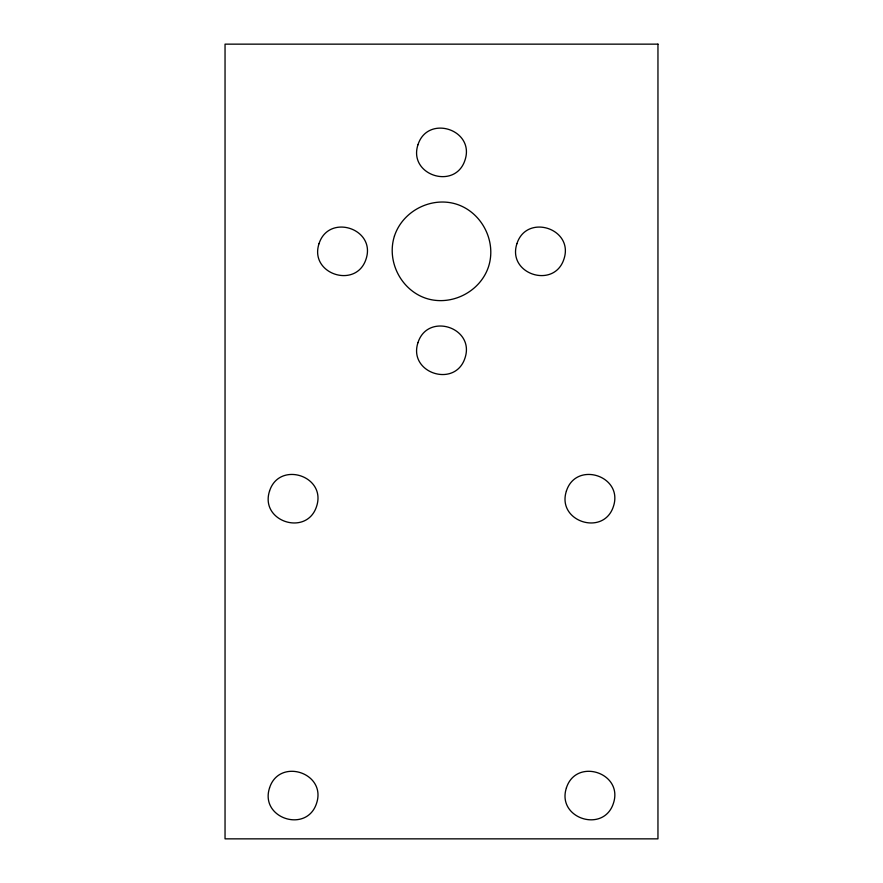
<?xml version="1.0" encoding="UTF-8"?>
<svg xmlns="http://www.w3.org/2000/svg" width="883" height="883" viewBox="0 0 883 883"><rect width="100%" height="100%" fill="white"/><g stroke="black" fill="none" stroke-linecap="round" stroke-linejoin="round"><path stroke-width="1.32" d="M269.547 491.058C259.481 521.5 306.854 536.897 316.6 506.345C326.666 475.915 279.293 460.518 269.547 491.058M319.017 243.686C308.951 274.127 356.335 289.514 366.081 258.973C376.147 228.531 328.763 213.145 319.017 243.686M269.547 787.912C259.481 818.353 306.854 833.751 316.6 803.199C326.666 772.768 279.293 757.371 269.547 787.912M394.447 236.037C386.324 261.269 401.025 290.121 426.213 298.388C451.445 306.5 480.297 291.809 488.553 266.622C496.676 241.39 481.975 212.538 456.787 204.271C431.555 196.147 402.703 210.849 394.447 236.037M417.968 144.735C407.902 175.176 455.286 190.562 465.032 160.022C475.098 129.58 427.714 114.194 417.968 144.735M417.968 342.637C407.902 373.079 455.275 388.465 465.032 357.924C475.098 327.483 427.725 312.096 417.968 342.637M516.919 243.686C506.853 274.127 554.237 289.514 563.983 258.973C574.049 228.531 526.665 213.145 516.919 243.686M566.4 491.058C556.334 521.5 603.707 536.897 613.453 506.345C623.519 475.915 576.146 460.518 566.4 491.058M566.4 787.912C556.334 818.353 603.707 833.751 613.453 803.199C623.519 772.768 576.146 757.371 566.4 787.912M657.956 44.15L225.044 44.15L225.044 838.85L657.956 838.85L657.956 44.15"/></g></svg>
